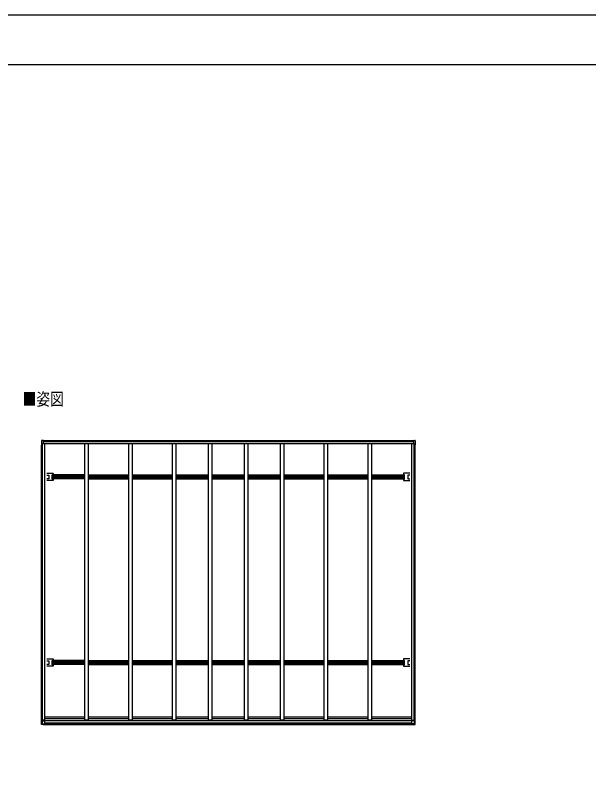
# Model space of a CAD drawing. Units: millimetres, scale not verified. Extents: x -14718 to 14718, y -10395 to 10395.
# Drawn here: x -10568 to -2701, y 0 to 10395 of the extents above; entities that cross this region are included whole.
import ezdxf
from ezdxf.enums import TextEntityAlignment as Align

# ---------------------------------------------------------------- set-up
doc = ezdxf.new("R2010")
doc.units = ezdxf.units.MM
doc.header["$LTSCALE"] = 50
for name, color, linetype in [('0-2_USER1', 3, 'Continuous'), ('0-4_YKK_13', 4, 'Continuous'), ('0-5_YKK_A1', 4, 'Continuous'), ('0-7_YKK_ZWAK', 7, 'Continuous')]:
    doc.layers.add(name, color=color, linetype=linetype)
doc.styles.add('ＭＳ ゴシック', font='')
doc.styles.get('ＭＳ ゴシック').set_extended_font_data('MS Gothic')

msp = doc.modelspace()

# ---------------------------------------------------------------- linework, layer by layer
at = {"layer": '0-4_YKK_13'}
for p, q in [((-10207.81, 4557.41), (-10207.81, 4499.54)), ((-10207.4, 4555.68), (-10207.4, 4498.22)), ((-10182.93, 4562.27), (-10201.98, 4561.22)), ((-10182.93, 4560.54), (-10201.63, 4559.58)), ((-10196.76, 4513.94), (-10196.76, 4503.76)), ((-10182.93, 4562.25), (-10182.93, 4561.13)), ((-10182.93, 4554.64), (-10182.93, 4561.13)), ((-10182.93, 4560.43), (-10182.93, 4560.54)), ((-10182.93, 4551.03), (-10182.93, 4560.43)), ((-10182.93, 4551.03), (-10182.93, 4549.38)), ((-10182.93, 4549.6), (-10182.93, 4549.38)), ((-10182.93, 4549.38), (-10182.93, 4514.61)), ((-5106.93, 4562.27), (-5087.88, 4561.22)), ((-5106.93, 4562.25), (-5106.93, 4561.13)), ((-5106.93, 4554.64), (-5106.93, 4561.13)), ((-5106.93, 4560.54), (-5088.23, 4559.58)), ((-5106.93, 4560.43), (-5106.93, 4560.54)), ((-5106.93, 4551.03), (-5106.93, 4560.43)), ((-5106.93, 4551.03), (-5106.93, 4549.38)), ((-5106.93, 4549.6), (-5106.93, 4549.38)), ((-5106.93, 4549.38), (-5106.93, 4514.61)), ((-5093.1, 4513.94), (-5093.1, 4503.76)), ((-5082.46, 4555.68), (-5082.46, 4498.22)), ((-5082.05, 4557.41), (-5082.05, 4499.54)), ((-10133.93, 4109.73), (-10047.98, 4109.73)), ((-10133.93, 4085.28), (-10107.98, 4085.28)), ((-10106.98, 4084.28), (-10106.98, 4034.28)), ((-10060.48, 4029.58), (-10060.48, 4088.98)), ((-10059.48, 4089.98), (-10048.56, 4089.98)), ((-10047.57, 4090.04), (-10048.6, 4089)), ((-10046.98, 4108.73), (-10046.98, 4088.62)), ((-5242.88, 4108.73), (-5242.88, 4088.62)), ((-5242.3, 4090.04), (-5241.26, 4089)), ((-5155.93, 4109.73), (-5241.88, 4109.73)), ((-5230.38, 4089.98), (-5241.3, 4089.98)), ((-5229.38, 4029.58), (-5229.38, 4088.98)), ((-5182.88, 4084.28), (-5182.88, 4034.28)), ((-5155.93, 4085.28), (-5181.88, 4085.28)), ((-10107.98, 4033.28), (-10133.93, 4033.28)), ((-10047.98, 4008.83), (-10133.93, 4008.83)), ((-10048.56, 4028.58), (-10059.48, 4028.58)), ((-10048.6, 4029.55), (-10047.57, 4028.52)), ((-10046.98, 4029.94), (-10046.98, 4009.83)), ((-5242.88, 4029.94), (-5242.88, 4009.83)), ((-5241.26, 4029.55), (-5242.3, 4028.52)), ((-5241.88, 4008.83), (-5155.93, 4008.83)), ((-5241.3, 4028.58), (-5230.38, 4028.58)), ((-5181.88, 4033.28), (-5155.93, 4033.28)), ((-10133.93, 1562.91), (-10047.98, 1562.91)), ((-10046.98, 1561.91), (-10046.98, 1541.8)), ((-5242.88, 1561.91), (-5242.88, 1541.8)), ((-5155.93, 1562.91), (-5241.88, 1562.91)), ((-10133.93, 1538.46), (-10107.98, 1538.46)), ((-10107.98, 1486.46), (-10133.93, 1486.46)), ((-10047.98, 1462.01), (-10133.93, 1462.01)), ((-10106.98, 1537.46), (-10106.98, 1487.46)), ((-10060.48, 1482.76), (-10060.48, 1542.16)), ((-10059.48, 1543.16), (-10048.56, 1543.16)), ((-10048.56, 1481.76), (-10059.48, 1481.76)), ((-10047.57, 1543.22), (-10048.6, 1542.18)), ((-10048.6, 1482.73), (-10047.57, 1481.7)), ((-10046.98, 1483.12), (-10046.98, 1463.01)), ((-5242.88, 1483.12), (-5242.88, 1463.01)), ((-5242.3, 1543.22), (-5241.26, 1542.18)), ((-5241.26, 1482.73), (-5242.3, 1481.7)), ((-5241.88, 1462.01), (-5155.93, 1462.01)), ((-5230.38, 1543.16), (-5241.3, 1543.16)), ((-5241.3, 1481.76), (-5230.38, 1481.76)), ((-5229.38, 1482.76), (-5229.38, 1542.16)), ((-5182.88, 1537.46), (-5182.88, 1487.46)), ((-5155.93, 1538.46), (-5181.88, 1538.46)), ((-5181.88, 1486.46), (-5155.93, 1486.46)), ((-10207.81, 666.1), (-10207.81, 758.88)), ((-10207.4, 665.17), (-10207.4, 757.55)), ((-10204.93, 758.76), (-10206.75, 758.79)), ((-10206.35, 757.64), (-10204.93, 757.66)), ((-10204.93, 759.04), (-10205.99, 758.91)), ((-10205.78, 758.88), (-10204.93, 758.87)), ((-10204.93, 757.55), (-10205.5, 757.54)), ((-10198.3, 756.15), (-10196.91, 756.14)), ((-10197.13, 756.04), (-10196.91, 756.14)), ((-10196.91, 751.16), (-10196.91, 756.14)), ((-10196.76, 749.33), (-10196.76, 673.44)), ((-5093.1, 749.33), (-5093.1, 673.44)), ((-5091.56, 756.15), (-5092.95, 756.14)), ((-5092.73, 756.04), (-5092.95, 756.14)), ((-5092.95, 751.16), (-5092.95, 756.14)), ((-5084.93, 759.04), (-5083.87, 758.91)), ((-5084.08, 758.88), (-5084.93, 758.87)), ((-5084.93, 758.76), (-5083.11, 758.79)), ((-5083.51, 757.64), (-5084.93, 757.66)), ((-5084.93, 757.55), (-5084.36, 757.54)), ((-5082.46, 665.17), (-5082.46, 757.55)), ((-5082.05, 666.1), (-5082.05, 758.88)), ((-10204.72, 661.5), (-10204.73, 661.5)), ((-10182.93, 660.31), (-10201.63, 661.3)), ((-10196.88, 673.39), (-10197.13, 673.29)), ((-10197.13, 673.29), (-10182.93, 672.49)), ((-10196.76, 673.44), (-10196.88, 673.39)), ((-10196.76, 712.81), (-10161.93, 712.84)), ((-10194.74, 673.29), (-10185.93, 672.83)), ((-10185.93, 672.89), (-10185.93, 672.83)), ((-10185.93, 672.76), (-10185.93, 672.83)), ((-10182.93, 672.6), (-10185.93, 672.76)), ((-10182.93, 672.6), (-10182.93, 672.49)), ((-10182.93, 668.34), (-10182.93, 672.49)), ((-10182.93, 672.31), (-10161.93, 672.11)), ((-10182.93, 666.85), (-10182.93, 668.34)), ((-10182.93, 666.85), (-10182.93, 660.36)), ((-10182.93, 660.33), (-10182.93, 660.36)), ((-10161.93, 670.44), (-10161.93, 722.67)), ((-5127.93, 670.44), (-5127.93, 722.67)), ((-5093.1, 712.81), (-5127.93, 712.84)), ((-5106.93, 672.31), (-5127.93, 672.11)), ((-5092.73, 673.29), (-5106.93, 672.49)), ((-5106.93, 672.6), (-5103.93, 672.76)), ((-5106.93, 672.6), (-5106.93, 672.49)), ((-5106.93, 668.34), (-5106.93, 672.49)), ((-5106.93, 666.85), (-5106.93, 668.34)), ((-5106.93, 666.85), (-5106.93, 660.36)), ((-5106.93, 660.31), (-5088.23, 661.3)), ((-5106.93, 660.33), (-5106.93, 660.36)), ((-5095.12, 673.29), (-5103.93, 672.83)), ((-5103.93, 672.89), (-5103.93, 672.83)), ((-5103.93, 672.76), (-5103.93, 672.83)), ((-5093.1, 673.44), (-5092.98, 673.39)), ((-5092.98, 673.39), (-5092.73, 673.29)), ((-5085.14, 661.5), (-5085.14, 661.5))]:
    msp.add_line(p, q, dxfattribs=at)
for points in [[(-10207.8, 4558.17), (-10207.8, 4557.88), (-10207.81, 4557.41)], [(-10207.4, 4556.44), (-10207.4, 4555.91), (-10207.4, 4555.68)], [(-10207.33, 4498.19), (-10207.39, 4498.21), (-10207.4, 4498.22)], [(-10201.98, 4561.22), (-10203.57, 4561.12), (-10205.29, 4560.97), (-10205.3, 4560.96)], [(-10182.93, 4514.61), (-10197.13, 4513.92), (-10197.13, 4496.7), (-10198.25, 4496.71)], [(-10196.91, 4501.8), (-10196.91, 4496.81), (-10197.13, 4496.7)], [(-5106.93, 4514.61), (-5092.73, 4513.92), (-5092.73, 4496.7), (-5091.61, 4496.71)], [(-5092.95, 4501.8), (-5092.95, 4496.81), (-5092.73, 4496.7)], [(-5087.88, 4561.22), (-5086.3, 4561.12), (-5084.57, 4560.97), (-5084.56, 4560.96)], [(-5082.53, 4498.19), (-5082.47, 4498.21), (-5082.46, 4498.22)], [(-5082.46, 4556.44), (-5082.46, 4555.91), (-5082.46, 4555.68)], [(-5082.06, 4558.17), (-5082.06, 4557.88), (-5082.06, 4557.41)], [(-10048.66, 4088), (-10048.66, 4031.78), (-10048.66, 4030.55)], [(-10048.53, 4086.78), (-10048.53, 4087.06), (-10046.98, 4088.62)], [(-5241.33, 4086.78), (-5241.33, 4087.06), (-5242.88, 4088.62)], [(-5241.2, 4088), (-5241.2, 4031.78), (-5241.2, 4030.55)], [(-10046.98, 4029.94), (-10048.53, 4031.49), (-10048.53, 4031.78)], [(-5242.88, 4029.94), (-5241.33, 4031.49), (-5241.33, 4031.78)], [(-10048.66, 1541.18), (-10048.66, 1484.96), (-10048.66, 1483.73)], [(-10048.53, 1539.96), (-10048.53, 1540.24), (-10046.98, 1541.8)], [(-10046.98, 1483.12), (-10048.53, 1484.67), (-10048.53, 1484.96)], [(-5241.33, 1539.96), (-5241.33, 1540.24), (-5242.88, 1541.8)], [(-5242.88, 1483.12), (-5241.33, 1484.67), (-5241.33, 1484.96)], [(-5241.2, 1541.18), (-5241.2, 1484.96), (-5241.2, 1483.73)], [(-10206.75, 758.79), (-10207.05, 758.79), (-10207.31, 758.81), (-10207.53, 758.82), (-10207.69, 758.84), (-10207.78, 758.86), (-10207.81, 758.88), (-10207.76, 758.9), (-10207.64, 758.92)], [(-10207.64, 758.92), (-10206.17, 759.1), (-10204.93, 759.25)], [(-10207.33, 757.52), (-10207.39, 757.54), (-10207.4, 757.56), (-10207.35, 757.58), (-10207.23, 757.6), (-10207.07, 757.61), (-10206.86, 757.62), (-10206.62, 757.63), (-10206.35, 757.64)], [(-10205.99, 758.91), (-10206.01, 758.91), (-10206.03, 758.9), (-10206.02, 758.9), (-10206, 758.89), (-10205.96, 758.89), (-10205.91, 758.89), (-10205.85, 758.88), (-10205.78, 758.88)], [(-10205.5, 757.54), (-10205.56, 757.54), (-10205.61, 757.54), (-10205.66, 757.54), (-10205.7, 757.53), (-10205.73, 757.53), (-10205.74, 757.53), (-10205.74, 757.52), (-10205.72, 757.52)], [(-10197.13, 673.29), (-10197.13, 756.04), (-10198.25, 756.04)], [(-5092.73, 673.29), (-5092.73, 756.04), (-5091.61, 756.04)], [(-5082.23, 758.92), (-5083.69, 759.1), (-5084.93, 759.25)], [(-5084.36, 757.54), (-5084.3, 757.54), (-5084.25, 757.54), (-5084.2, 757.54), (-5084.16, 757.53), (-5084.13, 757.53), (-5084.12, 757.53), (-5084.12, 757.52), (-5084.14, 757.52)], [(-5083.87, 758.91), (-5083.85, 758.91), (-5083.84, 758.9), (-5083.84, 758.9), (-5083.86, 758.89), (-5083.9, 758.89), (-5083.95, 758.89), (-5084.01, 758.88), (-5084.08, 758.88)], [(-5082.53, 757.52), (-5082.47, 757.54), (-5082.46, 757.56), (-5082.52, 757.58), (-5082.63, 757.6), (-5082.79, 757.61), (-5083, 757.62), (-5083.24, 757.63), (-5083.51, 757.64)], [(-5083.11, 758.79), (-5082.81, 758.79), (-5082.55, 758.81), (-5082.33, 758.82), (-5082.17, 758.84), (-5082.08, 758.86), (-5082.06, 758.88), (-5082.11, 758.9), (-5082.23, 758.92)], [(-10207.8, 665.34), (-10207.81, 665.87), (-10207.81, 666.1)], [(-10207.4, 664.41), (-10207.4, 664.94), (-10207.4, 665.17)], [(-10201.63, 661.28), (-10203.32, 661.38), (-10204.73, 661.49)], [(-5088.23, 661.28), (-5086.54, 661.38), (-5085.13, 661.49)], [(-5082.46, 664.41), (-5082.46, 664.94), (-5082.46, 665.17)], [(-5082.06, 665.34), (-5082.06, 665.87), (-5082.06, 666.1)]]:
    msp.add_lwpolyline(points, dxfattribs=at)
for centre, radius, start, end in [((-10207.45, 4500.49), 1.01, 249.16063, 272.29684), ((-10205.06, 4558.23), 2.73, 95.02177, 181.25077), ((-10204.52, 4556.49), 2.87, 94.34735, 180.89355), ((-10142.98, 4825.24), 333.33, 258.8691, 260.19652), ((-10199.32, 4504.29), 55.36, 92.39604, 95.62484), ((-10198.42, 4508.26), 11.55, 263.44833, 270.84546), ((-5091.44, 4508.26), 11.55, 269.15454, 276.55167), ((-5146.88, 4825.24), 333.33, 279.80348, 281.1309), ((-5090.55, 4504.29), 55.36, 84.37516, 87.60396), ((-5085.34, 4556.49), 2.87, 359.10645, 85.65265), ((-5084.8, 4558.23), 2.73, 358.74923, 84.97823), ((-5082.42, 4500.49), 1.01, 267.70316, 290.83937), ((-10107.98, 4084.28), 1, 0, 90), ((-5181.88, 4084.28), 1, 90, 180), ((-10107.98, 4034.28), 1, 270, 0), ((-5181.88, 4034.28), 1, 180, 270), ((-10107.98, 1537.46), 1, 0, 90), ((-10107.98, 1487.46), 1, 270, 0), ((-5181.88, 1537.46), 1, 90, 180), ((-5181.88, 1487.46), 1, 180, 270), ((-10142.98, 1084.58), 333.33, 258.8691, 260.19652), ((-10141.43, 1085.42), 334.14, 258.90733, 260.20202), ((-10198.42, 767.59), 11.55, 263.44833, 270.84546), ((-5091.44, 767.59), 11.55, 269.15454, 276.55167), ((-5148.43, 1085.42), 334.14, 279.79798, 281.09267), ((-5146.88, 1084.58), 333.33, 279.80348, 281.1309), ((-10205.29, 665.23), 2.51, 177.51775, 215.83996), ((-10204.53, 664.36), 2.86, 179.03107, 265.99674), ((-5085.34, 664.36), 2.86, 274.00326, 0.96893), ((-5084.58, 665.23), 2.51, 324.16004, 2.48225)]:
    msp.add_arc(centre, radius, start, end, dxfattribs=at)
for centre, major_axis, ratio, start_param, end_param in [((-10059.48, 4088.98), (-0.71, 0.71), 0.99628, 5.49965061, 7.06672), ((-10048.6, 4088), (0, 1), 0.061163, 0.06108652, 1.57079633), ((-10048.56, 4090.04), (-1, 0), 0.061163, 1.57079633, 3.08050613), ((-10047.98, 4108.73), (0.71, 0.71), 0.99628, 5.49965061, 7.06672), ((-5241.88, 4108.73), (-0.71, 0.71), 0.99628, 5.49965061, 7.06672), ((-5241.3, 4090.04), (1, 0), 0.061163, 3.20267918, 4.71238898), ((-5241.27, 4088), (0, 1), 0.061163, 4.71238898, 6.22209878), ((-5230.38, 4088.98), (0.71, 0.71), 0.99628, 5.49965061, 7.06672), ((-10059.48, 4029.58), (-0.71, -0.71), 0.99628, 5.49965061, 7.06672), ((-10048.6, 4030.55), (0, 1), 0.061163, 1.57079633, 3.08050613), ((-10048.56, 4028.52), (-1, 0), 0.061163, 3.20267918, 4.71238898), ((-10047.98, 4009.83), (0.71, -0.71), 0.99628, 5.49965061, 7.06672), ((-5241.88, 4009.83), (-0.71, -0.71), 0.99628, 5.49965061, 7.06672), ((-5241.3, 4028.52), (1, 0), 0.061163, 1.57079633, 3.08050613), ((-5241.27, 4030.55), (0, 1), 0.061163, 3.20267918, 4.71238898), ((-5230.38, 4029.58), (0.71, -0.71), 0.99628, 5.49965061, 7.06672), ((-10047.98, 1561.91), (0.71, 0.71), 0.99628, 5.49965061, 7.06672), ((-5241.88, 1561.91), (-0.71, 0.71), 0.99628, 5.49965061, 7.06672), ((-10059.48, 1542.16), (-0.71, 0.71), 0.99628, 5.49965061, 7.06672), ((-10059.48, 1482.76), (-0.71, -0.71), 0.99628, 5.49965061, 7.06672), ((-10048.6, 1541.18), (0, 1), 0.061163, 0.06108652, 1.57079633), ((-10048.6, 1483.73), (0, 1), 0.061163, 1.57079633, 3.08050613), ((-10048.56, 1543.22), (-1, 0), 0.061163, 1.57079633, 3.08050613), ((-10048.56, 1481.7), (-1, 0), 0.061163, 3.20267918, 4.71238898), ((-10047.98, 1463.01), (0.71, -0.71), 0.99628, 5.49965061, 7.06672), ((-5241.88, 1463.01), (-0.71, -0.71), 0.99628, 5.49965061, 7.06672), ((-5241.3, 1543.22), (1, 0), 0.061163, 3.20267918, 4.71238898), ((-5241.3, 1481.7), (1, 0), 0.061163, 1.57079633, 3.08050613), ((-5241.27, 1541.18), (0, 1), 0.061163, 4.71238898, 6.22209878), ((-5241.27, 1483.73), (0, 1), 0.061163, 3.20267918, 4.71238898), ((-5230.38, 1542.16), (0.71, 0.71), 0.99628, 5.49965061, 7.06672), ((-5230.38, 1482.76), (0.71, -0.71), 0.99628, 5.49965061, 7.06672), ((-17595.16, 1072.34), (-8222.56, 430.03), 0.003344, 2.69077233, 2.69323774), ((2305.3, 1072.34), (-8222.56, -430.03), 0.003344, 0.44835491, 0.45082032)]:
    msp.add_ellipse(centre, major_axis=major_axis, ratio=ratio, start_param=start_param, end_param=end_param, dxfattribs=at)
at = {"layer": '0-5_YKK_A1'}
for p, q in [((-10204.93, 757.36), (-10204.93, 4497.72)), ((-10197.93, 756.04), (-10197.93, 4496.71)), ((-10192.23, 722.67), (-10192.23, 4513.96)), ((-10182.93, 4559.28), (-5106.93, 4559.28)), ((-10182.93, 4557.79), (-5106.93, 4557.79)), ((-10182.93, 4546.83), (-5106.93, 4546.83)), ((-10182.93, 4516.64), (-5106.93, 4516.64)), ((-10160.93, 722.67), (-10160.93, 4516.64)), ((-9610.93, 722.67), (-9610.93, 4516.64)), ((-9610.93, 4516.64), (-9560.93, 4516.64)), ((-9560.93, 722.67), (-9560.93, 4516.64)), ((-9010.93, 722.67), (-9010.93, 4516.64)), ((-9010.93, 4516.64), (-8960.93, 4516.64)), ((-8960.93, 722.67), (-8960.93, 4516.64)), ((-8410.93, 722.67), (-8410.93, 4516.64)), ((-8410.93, 4516.64), (-8360.93, 4516.64)), ((-8360.93, 722.67), (-8360.93, 4516.64)), ((-7916.93, 722.67), (-7916.93, 4516.64)), ((-7916.93, 4516.64), (-7866.93, 4516.64)), ((-7866.93, 722.67), (-7866.93, 4516.64)), ((-7422.93, 722.67), (-7422.93, 4516.64)), ((-7422.93, 4516.64), (-7372.93, 4516.64)), ((-7372.93, 722.67), (-7372.93, 4516.64)), ((-6928.93, 722.67), (-6928.93, 4516.64)), ((-6928.93, 4516.64), (-6878.93, 4516.64)), ((-6928.93, 4516.64), (-6878.93, 4516.64)), ((-6878.93, 722.67), (-6878.93, 4516.64)), ((-6328.93, 4516.64), (-6278.93, 4516.64)), ((-6328.93, 722.67), (-6328.93, 4516.64)), ((-6328.93, 4516.64), (-6278.93, 4516.64)), ((-6278.93, 722.67), (-6278.93, 4516.64)), ((-5728.93, 722.67), (-5728.93, 4516.64)), ((-5728.93, 4516.64), (-5678.93, 4516.64)), ((-5678.93, 722.67), (-5678.93, 4516.64)), ((-5128.93, 722.67), (-5128.93, 4516.64)), ((-5097.63, 722.67), (-5097.63, 4513.96)), ((-5091.93, 756.04), (-5091.93, 4496.71)), ((-5084.93, 757.36), (-5084.93, 4497.72)), ((-9610.93, 4086.78), (-10057.43, 4086.78)), ((-10057.43, 4031.78), (-10057.43, 4086.78)), ((-10057.43, 4078.11), (-9610.93, 4078.11)), ((-10057.43, 4065.1), (-9610.93, 4065.1)), ((-9560.93, 4086.78), (-9010.93, 4086.78)), ((-9560.93, 4078.1), (-9010.93, 4078.1)), ((-9560.93, 4065.1), (-9010.93, 4065.1)), ((-8960.93, 4086.78), (-8410.93, 4086.78)), ((-8960.93, 4078.11), (-8410.93, 4078.11)), ((-8960.93, 4065.1), (-8410.93, 4065.1)), ((-8360.93, 4086.78), (-7916.93, 4086.78)), ((-8360.93, 4078.11), (-7916.93, 4078.11)), ((-8360.93, 4065.1), (-7916.93, 4065.1)), ((-7866.93, 4086.78), (-7422.93, 4086.78)), ((-7866.93, 4078.1), (-7422.93, 4078.1)), ((-7866.93, 4065.1), (-7422.93, 4065.1)), ((-7372.93, 4086.78), (-6928.93, 4086.78)), ((-7372.93, 4078.1), (-6928.93, 4078.1)), ((-7372.93, 4065.1), (-6928.93, 4065.1)), ((-6878.93, 4086.78), (-6328.93, 4086.78)), ((-6878.93, 4078.11), (-6328.93, 4078.11)), ((-6878.93, 4065.1), (-6328.93, 4065.1)), ((-6278.93, 4086.78), (-5728.93, 4086.78)), ((-6278.93, 4078.11), (-5728.93, 4078.11)), ((-6278.93, 4065.1), (-5728.93, 4065.1)), ((-5678.93, 4086.78), (-5232.43, 4086.78)), ((-5678.93, 4078.11), (-5232.43, 4078.11)), ((-5678.93, 4065.1), (-5232.43, 4065.1)), ((-10057.43, 4045.35), (-9610.93, 4045.35)), ((-9610.93, 4031.78), (-10057.43, 4031.78)), ((-9560.93, 4045.35), (-9010.93, 4045.35)), ((-9560.93, 4031.78), (-9010.93, 4031.78)), ((-8960.93, 4045.35), (-8410.93, 4045.35)), ((-8960.93, 4031.78), (-8410.93, 4031.78)), ((-8360.93, 4045.35), (-7916.93, 4045.35)), ((-8360.93, 4031.78), (-7916.93, 4031.78)), ((-7866.93, 4045.35), (-7422.93, 4045.35)), ((-7866.93, 4031.78), (-7422.93, 4031.78)), ((-7372.93, 4045.35), (-6928.93, 4045.35)), ((-7372.93, 4031.78), (-6928.93, 4031.78)), ((-6878.93, 4045.35), (-6328.93, 4045.35)), ((-6878.93, 4031.78), (-6328.93, 4031.78)), ((-6278.93, 4045.35), (-5728.93, 4045.35)), ((-6278.93, 4031.78), (-5728.93, 4031.78)), ((-5678.93, 4045.35), (-5232.43, 4045.35)), ((-9610.93, 1539.96), (-10057.43, 1539.96)), ((-10057.43, 1484.96), (-10057.43, 1539.96)), ((-10057.43, 1531.29), (-9610.93, 1531.29)), ((-10057.43, 1518.28), (-9610.93, 1518.28)), ((-10057.43, 1498.53), (-9610.93, 1498.53)), ((-9610.93, 1484.96), (-10057.43, 1484.96)), ((-9560.93, 1539.96), (-9010.93, 1539.96)), ((-9560.93, 1531.29), (-9010.93, 1531.29)), ((-9560.93, 1518.28), (-9010.93, 1518.28)), ((-9560.93, 1498.53), (-9010.93, 1498.53)), ((-9560.93, 1484.96), (-9010.93, 1484.96)), ((-8960.93, 1539.96), (-8410.93, 1539.96)), ((-8960.93, 1531.29), (-8410.93, 1531.29)), ((-8960.93, 1518.28), (-8410.93, 1518.28)), ((-8960.93, 1498.53), (-8410.93, 1498.53)), ((-8960.93, 1484.96), (-8410.93, 1484.96)), ((-8360.93, 1539.96), (-7916.93, 1539.96)), ((-8360.93, 1531.29), (-7916.93, 1531.29)), ((-8360.93, 1518.28), (-7916.93, 1518.28)), ((-8360.93, 1498.53), (-7916.93, 1498.53)), ((-8360.93, 1484.96), (-7916.93, 1484.96)), ((-7866.93, 1539.96), (-7422.93, 1539.96)), ((-7866.93, 1531.29), (-7422.93, 1531.29)), ((-7866.93, 1518.28), (-7422.93, 1518.28)), ((-7866.93, 1498.53), (-7422.93, 1498.53)), ((-7866.93, 1484.96), (-7422.93, 1484.96)), ((-7372.93, 1539.96), (-6928.93, 1539.96)), ((-7372.93, 1531.29), (-6928.93, 1531.29)), ((-7372.93, 1518.28), (-6928.93, 1518.28)), ((-7372.93, 1498.53), (-6928.93, 1498.53)), ((-7372.93, 1484.96), (-6928.93, 1484.96)), ((-6878.93, 1539.96), (-6328.93, 1539.96)), ((-6878.93, 1531.29), (-6328.93, 1531.29)), ((-6878.93, 1518.28), (-6328.93, 1518.28)), ((-6878.93, 1498.53), (-6328.93, 1498.53)), ((-6878.93, 1484.96), (-6328.93, 1484.96)), ((-6278.93, 1539.96), (-5728.93, 1539.96)), ((-6278.93, 1531.29), (-5728.93, 1531.29)), ((-6278.93, 1518.28), (-5728.93, 1518.28)), ((-6278.93, 1498.53), (-5728.93, 1498.53)), ((-6278.93, 1484.96), (-5728.93, 1484.96)), ((-5678.93, 1539.96), (-5232.43, 1539.96)), ((-5678.93, 1531.29), (-5232.43, 1531.29)), ((-5678.93, 1518.28), (-5232.43, 1518.28)), ((-5678.93, 1498.53), (-5232.43, 1498.53)), ((-10160.93, 768.28), (-9610.93, 768.28)), ((-10160.93, 743.63), (-9610.93, 743.63)), ((-9560.93, 768.28), (-9010.93, 768.28)), ((-9560.93, 743.63), (-9010.93, 743.63)), ((-8960.93, 768.28), (-8410.93, 768.28)), ((-8960.93, 743.63), (-8410.93, 743.63)), ((-8360.93, 768.28), (-7916.93, 768.28)), ((-8360.93, 743.63), (-7916.93, 743.63)), ((-7866.93, 768.28), (-7422.93, 768.28)), ((-7866.93, 743.63), (-7422.93, 743.63)), ((-7372.93, 768.28), (-6928.93, 768.28)), ((-7372.93, 743.63), (-6928.93, 743.63)), ((-6878.93, 768.28), (-6328.93, 768.28)), ((-6878.93, 743.63), (-6328.93, 743.63)), ((-6278.93, 768.28), (-5728.93, 768.28)), ((-6278.93, 743.63), (-5728.93, 743.63)), ((-5678.93, 768.28), (-5128.93, 768.28)), ((-5678.93, 743.63), (-5128.93, 743.63)), ((-10160.93, 722.67), (-10196.23, 722.67)), ((-10182.93, 670.44), (-5106.93, 670.44)), ((-10182.93, 668.21), (-5106.93, 668.21)), ((-10182.93, 662.5), (-5106.93, 662.5)), ((-10161.93, 717.56), (-5127.93, 717.56)), ((-10161.93, 684.24), (-5127.93, 684.24)), ((-9560.93, 722.67), (-9610.93, 722.67)), ((-8960.93, 722.67), (-9010.93, 722.67)), ((-8360.93, 722.67), (-8410.93, 722.67)), ((-7866.93, 722.67), (-7916.93, 722.67)), ((-7372.93, 722.67), (-7422.93, 722.67)), ((-6878.93, 722.67), (-6928.93, 722.67)), ((-6278.93, 722.67), (-6328.93, 722.67)), ((-5678.93, 722.67), (-5728.93, 722.67)), ((-5128.93, 722.67), (-5093.63, 722.67))]:
    msp.add_line(p, q, dxfattribs=at)
for points in [[(-5678.93, 4031.78), (-5232.43, 4031.78), (-5232.43, 4086.78)], [(-5678.93, 1484.96), (-5232.43, 1484.96), (-5232.43, 1539.96)]]:
    msp.add_lwpolyline(points, dxfattribs=at)
at = {"layer": '0-7_YKK_ZWAK'}
msp.add_line((13632.57, 9712.5), (-13667.43, 9712.5), dxfattribs=at)
msp.add_lwpolyline([(-14717.5, -10395), (14717.5, -10395), (14717.5, 10395), (-14717.5, 10395)], close=True, dxfattribs=at)

# ---------------------------------------------------------------- texts
at = {"layer": '0-2_USER1', "style": 'ＭＳ ゴシック', "width": 0.8}
msp.add_text('■姿図', height=173.2, dxfattribs=at).set_placement((-10466.41, 4988.07), align=Align.BOTTOM_LEFT)

doc.saveas('drawing.dxf')
